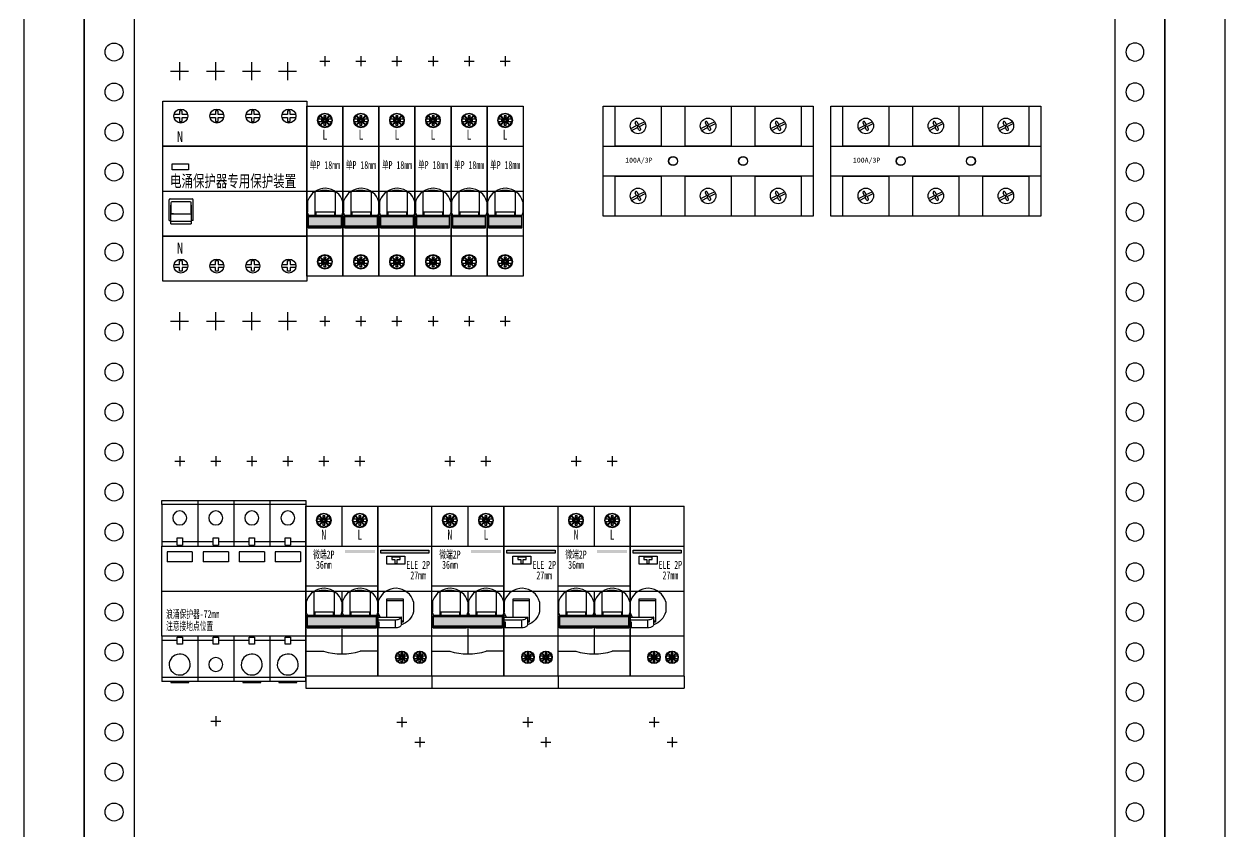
# Model space of a CAD drawing. Extents: x 1429669 to 1430269, y 398165 to 399765.
# Drawn here: x 1429669 to 1430269, y 398570 to 398974 of the extents above; entities that cross this region are included whole.
import ezdxf
from ezdxf.enums import TextEntityAlignment as Align

# ---------------------------------------------------------------- set-up
doc = ezdxf.new("R2010")
doc.units = 0
doc.header["$MEASUREMENT"] = 0
for name, color, linetype in [('dian', 7, 'Continuous'), ('LY-JS-BJ', 7, 'Continuous'), ('布置图', 20, 'Continuous'), ('照明平面设备层', 1, 'Continuous')]:
    doc.layers.add(name, color=color, linetype=linetype)
doc.styles.add('-宋体', font='', dxfattribs={"width": 0.65})
doc.styles.add('LY-SJ-元器件', font='', dxfattribs={"width": 0.6, "height": 4})
doc.styles.get('-宋体').set_extended_font_data('NSimSun')
doc.styles.get('LY-SJ-元器件').set_extended_font_data('SimSun')

# ---------------------------------------------------------------- blocks, each defined once
blk = doc.blocks.new('A$Ccfe704a4')
for p, q in [((-91.17, -11.31), (-88.21, -9.81)), ((-90.7, -12.2), (-87.76, -10.71)), ((-88.21, -9.81), (-88.87, -8.52)), ((-86.79, -10.22), (-88.21, -9.81)), ((-88.04, -6.11), (-88.04, -6.07)), ((-87.24, -9.32), (-87.9, -8.03)), ((-87.76, -10.71), (-87.24, -9.32)), ((-87.16, -11.89), (-87.76, -10.71)), ((-87.24, -9.32), (-84.33, -7.85)), ((-86.79, -10.22), (-83.88, -8.75)), ((-86.19, -11.4), (-86.79, -10.22)), ((-86.75, -6.15), (-86.75, -6.07)), ((-56.17, -11.31), (-53.21, -9.81)), ((-55.7, -12.2), (-52.76, -10.71)), ((-53.21, -9.81), (-53.87, -8.52)), ((-51.79, -10.22), (-53.21, -9.81)), ((-53.04, -6.11), (-53.04, -6.07)), ((-52.24, -9.32), (-52.9, -8.03)), ((-52.76, -10.71), (-52.24, -9.32)), ((-52.16, -11.89), (-52.76, -10.71)), ((-52.24, -9.32), (-49.33, -7.85)), ((-51.79, -10.22), (-48.88, -8.75)), ((-51.19, -11.4), (-51.79, -10.22)), ((-51.75, -6.15), (-51.75, -6.07)), ((-21.17, -11.31), (-18.21, -9.81)), ((-20.7, -12.2), (-17.76, -10.71)), ((-18.21, -9.81), (-18.87, -8.52)), ((-16.79, -10.22), (-18.21, -9.81)), ((-18.04, -6.11), (-18.04, -6.07)), ((-17.24, -9.32), (-17.9, -8.03)), ((-17.76, -10.71), (-17.24, -9.32)), ((-17.16, -11.89), (-17.76, -10.71)), ((-17.24, -9.32), (-14.33, -7.85)), ((-16.79, -10.22), (-13.88, -8.75)), ((-16.19, -11.4), (-16.79, -10.22)), ((-16.75, -6.15), (-16.75, -6.07)), ((-76, -20), (-64, -20)), ((-88.04, -41.11), (-88.04, -41.07)), ((-86.75, -41.15), (-86.75, -41.07)), ((-53.04, -41.11), (-53.04, -41.07)), ((-51.75, -41.15), (-51.75, -41.07)), ((-18.04, -41.11), (-18.04, -41.07)), ((-16.75, -41.15), (-16.75, -41.07)), ((-91.17, -46.31), (-88.21, -44.81)), ((-90.7, -47.2), (-87.76, -45.71)), ((-88.21, -44.81), (-88.87, -43.52)), ((-86.79, -45.22), (-88.21, -44.81)), ((-87.24, -44.32), (-87.9, -43.03)), ((-87.76, -45.71), (-87.24, -44.32)), ((-87.16, -46.89), (-87.76, -45.71)), ((-87.24, -44.32), (-84.33, -42.85)), ((-86.79, -45.22), (-83.88, -43.75)), ((-86.19, -46.4), (-86.79, -45.22)), ((-56.17, -46.31), (-53.21, -44.81)), ((-55.7, -47.2), (-52.76, -45.71)), ((-53.21, -44.81), (-53.87, -43.52)), ((-51.79, -45.22), (-53.21, -44.81)), ((-52.24, -44.32), (-52.9, -43.03)), ((-52.76, -45.71), (-52.24, -44.32)), ((-52.16, -46.89), (-52.76, -45.71)), ((-52.24, -44.32), (-49.33, -42.85)), ((-51.79, -45.22), (-48.88, -43.75)), ((-51.19, -46.4), (-51.79, -45.22)), ((-21.17, -46.31), (-18.21, -44.81)), ((-20.7, -47.2), (-17.76, -45.71)), ((-18.21, -44.81), (-18.87, -43.52)), ((-16.79, -45.22), (-18.21, -44.81)), ((-17.24, -44.32), (-17.9, -43.03)), ((-17.76, -45.71), (-17.24, -44.32)), ((-17.16, -46.89), (-17.76, -45.71)), ((-17.24, -44.32), (-14.33, -42.85)), ((-16.79, -45.22), (-13.88, -43.75)), ((-16.19, -46.4), (-16.79, -45.22))]:
    blk.add_line(p, q)
for points in [[(-105, 0), (0, 0), (0, -55), (-105, -55)], [(-99, 0), (-76, 0), (-76, -20), (-99, -20)], [(-64, 0), (-41, 0), (-41, -20), (-64, -20)], [(-29, 0), (-6, 0), (-6, -20), (-29, -20)], [(-105, -20), (0, -20), (0, -35), (-105, -35)], [(-99, -35), (-76, -35), (-76, -55), (-99, -55)], [(-64, -35), (-41, -35), (-41, -55), (-64, -55)], [(-29, -35), (-6, -35), (-6, -55), (-29, -55)]]:
    blk.add_lwpolyline(points, close=True)
for centre, radius in [((-87.5, -9.95), 3.88), ((-52.5, -9.95), 3.88), ((-17.5, -9.95), 3.88), ((-70, -27.5), 2.15), ((-35, -27.5), 2.15), ((-87.5, -44.95), 3.88), ((-52.5, -44.95), 3.88), ((-17.5, -44.95), 3.88)]:
    blk.add_circle(centre, radius)
for centre, start, end in [((-88.38, -8.27), 26.85649, 206.85649), ((-86.67, -11.65), 206.85649, 26.85649), ((-53.38, -8.27), 26.85649, 206.85649), ((-51.67, -11.65), 206.85649, 26.85649), ((-18.38, -8.27), 26.85649, 206.85649), ((-16.67, -11.65), 206.85649, 26.85649), ((-88.38, -43.27), 26.85649, 206.85649), ((-86.67, -46.65), 206.85649, 26.85649), ((-53.38, -43.27), 26.85649, 206.85649), ((-51.67, -46.65), 206.85649, 26.85649), ((-18.38, -43.27), 26.85649, 206.85649), ((-16.67, -46.65), 206.85649, 26.85649)]:
    blk.add_arc(centre, 0.545, start, end)
at = {"insert": (-93.93, -25.82), "char_height": 2.5, "width": 3.1179, "attachment_point": 1}
blk.add_mtext('100A/3P', dxfattribs=at)
blk = doc.blocks.new('TC100A 3P')
at = {"color": 6}
for centre in [(35.36, 27.17), (70.36, 27.17)]:
    blk.add_circle(centre, 2.25, dxfattribs=at)
at = {"color": 0}
blk.add_blockref('A$Ccfe704a4', (105.36, 54.67), dxfattribs=at)
blk = doc.blocks.new('浪涌保护器 72mm-2022.1')
at = {"color": 1, "linetype": 'ByBlock'}
for p, q in [((9, 67.5), (9, 62.5)), ((27, 67.5), (27, 62.5)), ((45, 67.5), (45, 62.5)), ((63, 67.5), (63, 62.5)), ((6.5, 65), (11.5, 65)), ((24.5, 65), (29.5, 65)), ((42.5, 65), (47.5, 65)), ((60.5, 65), (65.5, 65)), ((0, 0), (72, 0)), ((24.5, -65), (29.5, -65)), ((27, -62.5), (27, -67.5))]:
    blk.add_line(p, q, dxfattribs=at)
at = {"color": 0, "linetype": 'Continuous', "lineweight": 25}
for p, q in [((0, 43.3), (0, 45.3)), ((0, 45.3), (18, 45.3)), ((0, 43.3), (0, 22.5)), ((18, 43.3), (0, 43.3)), ((18, 45.3), (18, 22.5)), ((18, 45.3), (36, 45.3)), ((36, 43.3), (18, 43.3)), ((36, 45.3), (54, 45.3)), ((36, 45.3), (36, 22.5)), ((54, 43.3), (36, 43.3)), ((54, 45.3), (72, 45.3)), ((54, 45.3), (54, 22.5)), ((72, 43.3), (54, 43.3)), ((72, 45.3), (72, 43.3)), ((72, 43.3), (72, 22.5)), ((7.65, 24.65), (0, 24.65)), ((7.65, 23), (7.65, 26.65)), ((7.65, 26.65), (10.35, 26.65)), ((10.35, 26.65), (10.35, 23)), ((18, 24.65), (10.35, 24.65)), ((25.65, 24.65), (18, 24.65)), ((25.65, 26.65), (28.35, 26.65)), ((25.65, 23), (25.65, 26.65)), ((28.35, 26.65), (28.35, 23)), ((36, 24.65), (28.35, 24.65)), ((43.65, 24.65), (36, 24.65)), ((43.65, 23), (43.65, 26.65)), ((43.65, 26.65), (46.35, 26.65)), ((46.35, 26.65), (46.35, 23)), ((54, 24.65), (46.35, 24.65)), ((61.65, 24.65), (54, 24.65)), ((61.65, 23), (61.65, 26.65)), ((61.65, 26.65), (64.35, 26.65)), ((64.35, 26.65), (64.35, 23)), ((72, 24.65), (64.35, 24.65)), ((15.3, 19.65), (2.7, 19.65)), ((2.7, 19.65), (2.7, 14.65)), ((15.3, 19.65), (15.3, 14.65)), ((33.3, 19.65), (20.7, 19.65)), ((20.7, 19.65), (20.7, 14.65)), ((33.3, 19.65), (33.3, 14.65)), ((51.3, 19.65), (38.7, 19.65)), ((38.7, 19.65), (38.7, 14.65)), ((51.3, 19.65), (51.3, 14.65)), ((69.3, 19.65), (56.7, 19.65)), ((56.7, 19.65), (56.7, 14.65)), ((69.3, 19.65), (69.3, 14.65)), ((15.3, 14.65), (2.7, 14.65)), ((33.3, 14.65), (20.7, 14.65)), ((51.3, 14.65), (38.7, 14.65)), ((69.3, 14.65), (56.7, 14.65)), ((0, -22.5), (0, -43.3)), ((7.65, -26.65), (7.65, -23)), ((10.35, -23), (10.35, -26.65)), ((18, -22.5), (18, -45.3)), ((25.65, -26.65), (25.65, -23)), ((28.35, -23), (28.35, -26.65)), ((36, -22.5), (36, -45.3)), ((43.65, -26.65), (43.65, -23)), ((46.35, -23), (46.35, -26.65)), ((54, -22.5), (54, -45.3)), ((61.65, -26.65), (61.65, -23)), ((64.35, -23), (64.35, -26.65)), ((72, -22.5), (72, -43.3)), ((0, -24.65), (7.65, -24.65)), ((10.35, -26.65), (7.65, -26.65)), ((10.35, -24.65), (18, -24.65)), ((18, -24.65), (25.65, -24.65)), ((28.35, -26.65), (25.65, -26.65)), ((28.35, -24.65), (36, -24.65)), ((36, -24.65), (43.65, -24.65)), ((46.35, -26.65), (43.65, -26.65)), ((46.35, -24.65), (54, -24.65)), ((54, -24.65), (61.65, -24.65)), ((64.35, -26.65), (61.65, -26.65)), ((64.35, -24.65), (72, -24.65)), ((0, -43.3), (0, -45.3)), ((18, -43.3), (0, -43.3)), ((18, -45.3), (0, -45.3)), ((4.5, -45.3), (4.5, -45.8)), ((4.5, -45.8), (13.5, -45.8)), ((13.5, -45.8), (13.5, -45.3)), ((36, -43.3), (18, -43.3)), ((36, -45.3), (18, -45.3)), ((54, -43.3), (36, -43.3)), ((54, -45.3), (36, -45.3)), ((40.5, -45.3), (40.5, -45.8)), ((40.5, -45.8), (49.5, -45.8)), ((49.5, -45.8), (49.5, -45.3)), ((72, -43.3), (54, -43.3)), ((72, -45.3), (54, -45.3)), ((58.5, -45.3), (58.5, -45.8)), ((58.5, -45.8), (67.5, -45.8)), ((67.5, -45.8), (67.5, -45.3)), ((72, -45.3), (72, -43.3))]:
    blk.add_line(p, q, dxfattribs=at)
at = {"color": 0}
for p, q in [((7.65, 23), (10.35, 23)), ((25.65, 23), (28.35, 23)), ((43.65, 23), (46.35, 23)), ((61.65, 23), (64.35, 23)), ((7.65, -23), (10.35, -23)), ((25.65, -23), (28.35, -23)), ((43.65, -23), (46.35, -23)), ((61.65, -23), (64.35, -23))]:
    blk.add_line(p, q, dxfattribs=at)
at = {"color": 0, "linetype": 'ByBlock'}
blk.add_lwpolyline([(0, 22.5), (72, 22.5), (72, -22.5), (0, -22.5)], close=True, dxfattribs=at)
at = {"color": 0, "linetype": 'Continuous', "lineweight": 25}
for centre, radius, start, end in [((9, 36.52), 3.5, 0, 180), ((9, 36.52), 3.5, 180, 0), ((27, 36.52), 3.5, 0, 180), ((27, 36.52), 3.5, 180, 0), ((45, 36.52), 3.5, 0, 180), ((45, 36.52), 3.5, 180, 0), ((63, 36.52), 3.5, 0, 180), ((63, 36.52), 3.5, 180, 0), ((9, -36.75), 5.25, 93.07126, 273.07126), ((9, -36.75), 5.25, 273.07126, 93.07126), ((27, -36.75), 3.5, 0, 180), ((45, -36.75), 5.25, 93.07126, 273.07126), ((45, -36.75), 5.25, 273.07126, 93.07126), ((63, -36.75), 5.25, 93.07126, 273.07126), ((63, -36.75), 5.25, 273.07126, 93.07126), ((27, -36.75), 3.5, 180, 0)]:
    blk.add_arc(centre, radius, start, end, dxfattribs=at)
at = {"color": 4, "linetype": 'ByBlock', "style": 'LY-SJ-元器件', "width": 0.6}
for s, p in [('浪涌保护器-72mm', (2.21, -13.55)), ('注意接地点位置', (2.21, -19.51))]:
    blk.add_text(s, height=4, dxfattribs=at).set_placement(p)
blk = doc.blocks.new('微端2P+ELE-63mm-2022.1')
h = blk.add_hatch(color=3)
h.dxf.hatch_style = 1
h.paths.add_polyline_path([(34.5, 19), (34.5, 20.5), (19.5, 20.5), (19.5, 19)])
h = blk.add_hatch(color=3)
h.dxf.hatch_style = 1
h.paths.add_polyline_path([(61.5, 19), (61.5, 20.5), (37.5, 20.5), (37.5, 19)])
h = blk.add_hatch(color=0)
h.dxf.hatch_style = 1
h.paths.add_polyline_path([(0.7, -12.97), (0.7, -17.47), (35.3, -17.47), (35.3, -12.97)])
at = {"color": 1}
for p, q in [((9, 67.5), (9, 62.5)), ((27, 67.5), (27, 62.5)), ((6.5, 65), (11.5, 65)), ((24.5, 65), (29.5, 65)), ((0, 0), (63, 0))]:
    blk.add_line(p, q, dxfattribs=at)
at = {"color": 0}
for p, q in [((0, 42.5), (36, 42.5)), ((0, -42.5), (0, 42.5)), ((18, 42.5), (18, 22.5)), ((36, 42.5), (36, -42.5)), ((63, -42.5), (63, 42.5)), ((0, 22.5), (36, 22.5)), ((36, 2.5), (0, 2.5)), ((18, 0), (18, -12.22)), ((18, -17.47), (18, -31.46)), ((48.65, -15.61), (47.85, -15.61)), ((36, -22.5), (0, -22.5)), ((0, -42.5), (0, -48.5)), ((36, -42.5), (0, -42.5)), ((63, -42.5), (63, -48.5)), ((0, -48.5), (63, -48.5))]:
    blk.add_line(p, q, dxfattribs=at)
at = {"color": 0, "linetype": 'Continuous', "lineweight": 25}
for p, q in [((6.7, 37.82), (6.49, 37.61)), ((6.49, 37.61), (6.6, 37.5)), ((6.6, 37.5), (8.15, 35.95)), ((6.81, 37.71), (6.7, 37.82)), ((8.39, 36.13), (6.81, 37.71)), ((9.5, 37.66), (8.5, 37.66)), ((8.5, 37.66), (8.5, 36.46)), ((8.5, 37.66), (8.85, 36.31)), ((8.5, 36.46), (8.85, 35.96)), ((9.15, 36.31), (8.85, 36.31)), ((8.85, 36.31), (8.85, 35.96)), ((9.5, 37.66), (9.15, 36.31)), ((9.5, 36.46), (9.15, 35.96)), ((9.15, 35.96), (9.15, 36.31)), ((9.5, 36.46), (9.5, 37.66)), ((11.19, 37.71), (9.61, 36.13)), ((9.85, 35.95), (11.4, 37.5)), ((11.3, 37.82), (11.19, 37.71)), ((11.51, 37.61), (11.3, 37.82)), ((11.4, 37.5), (11.51, 37.61)), ((24.7, 37.82), (24.49, 37.61)), ((24.49, 37.61), (24.6, 37.5)), ((24.6, 37.5), (26.15, 35.95)), ((24.81, 37.71), (24.7, 37.82)), ((26.39, 36.13), (24.81, 37.71)), ((26.5, 37.66), (26.5, 36.46)), ((26.5, 37.66), (26.85, 36.31)), ((27.5, 37.66), (26.5, 37.66)), ((26.5, 36.46), (26.85, 35.96)), ((26.85, 36.31), (26.85, 35.96)), ((27.15, 36.31), (26.85, 36.31)), ((27.5, 37.66), (27.15, 36.31)), ((27.5, 36.46), (27.15, 35.96)), ((27.15, 35.96), (27.15, 36.31)), ((27.5, 36.46), (27.5, 37.66)), ((29.19, 37.71), (27.61, 36.13)), ((27.85, 35.95), (29.4, 37.5)), ((29.3, 37.82), (29.19, 37.71)), ((29.51, 37.61), (29.3, 37.82)), ((29.4, 37.5), (29.51, 37.61)), ((5.58, 34.71), (7.95, 34.71)), ((7.95, 35.91), (5.59, 35.91)), ((6.6, 33.12), (6.49, 33.01)), ((6.49, 33.01), (6.7, 32.8)), ((8.15, 34.67), (6.6, 33.12)), ((6.7, 32.8), (6.81, 32.91)), ((6.81, 32.91), (8.39, 34.49)), ((7.25, 35.91), (8, 35.46)), ((7.25, 35.91), (7.25, 34.71)), ((7.25, 34.71), (8, 35.16)), ((8, 35.46), (8, 35.16)), ((8.25, 35.46), (8, 35.46)), ((8, 35.16), (8.25, 35.16)), ((8.5, 34.16), (8.85, 34.65)), ((8.5, 32.96), (8.85, 34.31)), ((8.5, 34.16), (8.5, 32.96)), ((8.5, 32.96), (9.5, 32.96)), ((8.85, 34.65), (8.85, 34.31)), ((8.85, 34.31), (9.15, 34.31)), ((9, 31.81), (9, 32.06)), ((9.15, 34.31), (9.15, 34.66)), ((9.5, 34.16), (9.15, 34.66)), ((9.15, 34.31), (9.5, 32.96)), ((9.5, 32.96), (9.5, 34.16)), ((9.61, 34.49), (11.19, 32.91)), ((10, 35.46), (9.75, 35.46)), ((9.75, 35.16), (10, 35.16)), ((11.4, 33.12), (9.85, 34.67)), ((10.75, 35.91), (10, 35.46)), ((10, 35.16), (10, 35.46)), ((10.75, 34.71), (10, 35.16)), ((12.42, 35.91), (10.05, 35.91)), ((10.05, 34.71), (12.41, 34.71)), ((10.75, 34.71), (10.75, 35.91)), ((11.19, 32.91), (11.3, 32.8)), ((11.3, 32.8), (11.51, 33.01)), ((11.51, 33.01), (11.4, 33.12)), ((23.58, 34.71), (25.95, 34.71)), ((25.95, 35.91), (23.59, 35.91)), ((24.6, 33.12), (24.49, 33.01)), ((24.49, 33.01), (24.7, 32.8)), ((26.15, 34.67), (24.6, 33.12)), ((24.7, 32.8), (24.81, 32.91)), ((24.81, 32.91), (26.39, 34.49)), ((25.25, 35.91), (25.25, 34.71)), ((25.25, 35.91), (26, 35.46)), ((25.25, 34.71), (26, 35.16)), ((26.25, 35.46), (26, 35.46)), ((26, 35.46), (26, 35.16)), ((26, 35.16), (26.25, 35.16)), ((26.5, 34.16), (26.85, 34.65)), ((26.5, 32.96), (26.85, 34.31)), ((26.5, 34.16), (26.5, 32.96)), ((26.5, 32.96), (27.5, 32.96)), ((26.85, 34.65), (26.85, 34.31)), ((26.85, 34.31), (27.15, 34.31)), ((27, 31.81), (27, 32.06)), ((27.5, 34.16), (27.15, 34.66)), ((27.15, 34.31), (27.15, 34.66)), ((27.15, 34.31), (27.5, 32.96)), ((27.5, 32.96), (27.5, 34.16)), ((27.61, 34.49), (29.19, 32.91)), ((28, 35.46), (27.75, 35.46)), ((27.75, 35.16), (28, 35.16)), ((29.4, 33.12), (27.85, 34.67)), ((28.75, 35.91), (28, 35.46)), ((28, 35.16), (28, 35.46)), ((28.75, 34.71), (28, 35.16)), ((30.42, 35.91), (28.05, 35.91)), ((28.05, 34.71), (30.41, 34.71)), ((28.75, 34.71), (28.75, 35.91)), ((29.19, 32.91), (29.3, 32.8)), ((29.3, 32.8), (29.51, 33.01)), ((29.51, 33.01), (29.4, 33.12)), ((0.25, -5.47), (0.25, -10.49)), ((4.1, -12.22), (4.1, -0.35)), ((14.1, -0.35), (14.1, -12.22)), ((17.95, -5.47), (17.95, -10.49)), ((18.25, -5.47), (18.25, -10.49)), ((22.1, -12.22), (22.1, -0.35)), ((32.1, -0.35), (32.1, -12.22)), ((35.95, -5.47), (35.95, -10.49)), ((36.11, -5.47), (36.11, -10.49)), ((40.55, -13.08), (40.55, -3.94)), ((40.55, -3.94), (48.65, -3.94)), ((40.55, -4.67), (48.65, -4.67)), ((48.65, -3.94), (48.65, -15.61)), ((53.81, -5.47), (53.81, -10.49)), ((4.45, -10.38), (13.75, -10.38)), ((4.45, -10.38), (4.45, -12.22)), ((13.75, -10.38), (13.75, -12.22)), ((22.45, -10.38), (31.75, -10.38)), ((22.45, -10.38), (22.45, -12.22)), ((31.75, -10.38), (31.75, -12.22)), ((0.7, -12.22), (0.7, -12.44)), ((35.3, -12.22), (0.7, -12.22)), ((35.3, -12.44), (0.7, -12.44)), ((0.7, -18.44), (0.7, -12.44)), ((35.3, -12.97), (0.7, -12.97)), ((0.7, -12.97), (0.7, -17.47)), ((0.7, -17.47), (35.3, -17.47)), ((35.3, -12.44), (35.3, -12.22)), ((35.3, -18.44), (35.3, -12.44)), ((35.3, -17.47), (35.3, -12.97)), ((36, -13.09), (47.68, -13.09)), ((36, -14.38), (44.85, -14.38)), ((36, -15.45), (36.55, -15.45)), ((36.55, -15.61), (36, -15.61)), ((36.55, -15.45), (36.55, -18.44)), ((40.55, -13.08), (47.85, -13.08)), ((44.85, -18.44), (44.85, -14.38)), ((47.85, -16.51), (47.85, -13.08)), ((47.85, -14.99), (48.65, -14.99)), ((0.7, -18.13), (35.3, -18.13)), ((0.7, -18.44), (17.3, -18.44)), ((18.7, -18.44), (35.3, -18.44)), ((44.85, -18.44), (36.55, -18.44)), ((47.07, -32.65), (45.04, -32.65)), ((45.04, -33.68), (47.07, -33.68)), ((46, -31.01), (45.82, -31.19)), ((45.82, -31.19), (45.91, -31.29)), ((45.91, -35.04), (45.82, -35.14)), ((45.82, -35.14), (46, -35.32)), ((45.91, -31.29), (47.24, -32.62)), ((47.24, -33.71), (45.91, -35.04)), ((46.09, -31.1), (46, -31.01)), ((46, -35.32), (46.09, -35.23)), ((47.45, -32.46), (46.09, -31.1)), ((46.09, -35.23), (47.45, -33.87)), ((46.47, -32.65), (46.47, -33.68)), ((46.47, -32.65), (47.11, -33.04)), ((46.47, -33.68), (47.11, -33.29)), ((47.11, -33.04), (47.11, -33.29)), ((47.33, -33.04), (47.11, -33.04)), ((47.11, -33.29), (47.33, -33.29)), ((47.54, -31.15), (47.84, -32.31)), ((47.54, -31.15), (47.54, -32.18)), ((48.4, -31.15), (47.54, -31.15)), ((47.54, -32.18), (47.84, -32.61)), ((47.54, -34.15), (47.84, -33.73)), ((47.54, -35.18), (47.84, -34.02)), ((47.54, -34.15), (47.54, -35.18)), ((47.54, -35.18), (48.4, -35.18)), ((48.1, -32.31), (47.84, -32.31)), ((47.84, -32.31), (47.84, -32.61)), ((47.84, -33.73), (47.84, -34.02)), ((47.84, -34.02), (48.1, -34.02)), ((47.97, -36.17), (47.97, -35.95)), ((48.4, -31.15), (48.1, -32.31)), ((48.4, -32.18), (48.1, -32.61)), ((48.1, -32.61), (48.1, -32.31)), ((48.1, -34.02), (48.1, -33.72)), ((48.4, -34.15), (48.1, -33.72)), ((48.1, -34.02), (48.4, -35.18)), ((48.4, -32.18), (48.4, -31.15)), ((48.4, -35.18), (48.4, -34.15)), ((49.85, -31.1), (48.49, -32.46)), ((48.49, -33.87), (49.85, -35.23)), ((48.83, -33.04), (48.61, -33.04)), ((48.61, -33.29), (48.83, -33.29)), ((48.7, -32.62), (50.03, -31.29)), ((50.03, -35.04), (48.7, -33.71)), ((49.47, -32.65), (48.83, -33.04)), ((48.83, -33.29), (48.83, -33.04)), ((49.47, -33.68), (48.83, -33.29)), ((50.9, -32.65), (48.87, -32.65)), ((48.87, -33.68), (50.89, -33.68)), ((49.47, -33.68), (49.47, -32.65)), ((49.94, -31.01), (49.85, -31.1)), ((49.85, -35.23), (49.94, -35.32)), ((50.12, -31.19), (49.94, -31.01)), ((49.94, -35.32), (50.12, -35.14)), ((50.03, -31.29), (50.12, -31.19)), ((50.12, -35.14), (50.03, -35.04)), ((56.07, -32.65), (54.04, -32.65)), ((54.04, -33.68), (56.07, -33.68)), ((55, -31.01), (54.82, -31.19)), ((54.82, -31.19), (54.91, -31.29)), ((54.91, -35.04), (54.82, -35.14)), ((54.82, -35.14), (55, -35.32)), ((54.91, -31.29), (56.24, -32.62)), ((56.24, -33.71), (54.91, -35.04)), ((55.09, -31.1), (55, -31.01)), ((55, -35.32), (55.09, -35.23)), ((56.45, -32.46), (55.09, -31.1)), ((55.09, -35.23), (56.45, -33.87)), ((55.47, -32.65), (55.47, -33.68)), ((55.47, -32.65), (56.11, -33.04)), ((55.47, -33.68), (56.11, -33.29)), ((56.11, -33.04), (56.11, -33.29)), ((56.33, -33.04), (56.11, -33.04)), ((56.11, -33.29), (56.33, -33.29)), ((56.54, -31.15), (56.84, -32.31)), ((56.54, -31.15), (56.54, -32.18)), ((57.4, -31.15), (56.54, -31.15)), ((56.54, -32.18), (56.84, -32.61)), ((56.54, -34.15), (56.84, -33.73)), ((56.54, -35.18), (56.84, -34.02)), ((56.54, -34.15), (56.54, -35.18)), ((56.54, -35.18), (57.4, -35.18)), ((57.1, -32.31), (56.84, -32.31)), ((56.84, -32.31), (56.84, -32.61)), ((56.84, -33.73), (56.84, -34.02)), ((56.84, -34.02), (57.1, -34.02)), ((56.97, -36.17), (56.97, -35.95)), ((57.4, -31.15), (57.1, -32.31)), ((57.4, -32.18), (57.1, -32.61)), ((57.1, -32.61), (57.1, -32.31)), ((57.1, -34.02), (57.1, -33.72)), ((57.4, -34.15), (57.1, -33.72)), ((57.1, -34.02), (57.4, -35.18)), ((57.4, -32.18), (57.4, -31.15)), ((57.4, -35.18), (57.4, -34.15)), ((58.85, -31.1), (57.49, -32.46)), ((57.49, -33.87), (58.85, -35.23)), ((57.83, -33.04), (57.61, -33.04)), ((57.61, -33.29), (57.83, -33.29)), ((57.7, -32.62), (59.03, -31.29)), ((59.03, -35.04), (57.7, -33.71)), ((58.47, -32.65), (57.83, -33.04)), ((57.83, -33.29), (57.83, -33.04)), ((58.47, -33.68), (57.83, -33.29)), ((59.9, -32.65), (57.87, -32.65)), ((57.87, -33.68), (59.89, -33.68)), ((58.47, -33.68), (58.47, -32.65)), ((58.94, -31.01), (58.85, -31.1)), ((58.85, -35.23), (58.94, -35.32)), ((59.12, -31.19), (58.94, -31.01)), ((58.94, -35.32), (59.12, -35.14)), ((59.03, -31.29), (59.12, -31.19)), ((59.12, -35.14), (59.03, -35.04))]:
    blk.add_line(p, q, dxfattribs=at)
at = {"color": 1, "linetype": 'ByBlock'}
for p, q in [((45.47, -65.6), (50.47, -65.6)), ((47.97, -63.1), (47.97, -68.1)), ((54.47, -75.6), (59.47, -75.6)), ((56.97, -73.1), (56.97, -78.1))]:
    blk.add_line(p, q, dxfattribs=at)
at = {"color": 0}
for points in [[(63, -42.5), (36, -42.5), (36, 42.5), (63, 42.5)], [(36, 22.5), (63, 22.5)], [(42.9, 17), (42.9, 15.8), (44.4, 15.8), (44.4, 13.8), (45.6, 13.8), (45.6, 15.8), (47.1, 15.8), (47.1, 17), (42.9, 17)], [(63, -22.5), (36, -22.5)], [(0, -30.05), (8.89, -30.05)], [(36, -30.05), (27.11, -30.05)]]:
    blk.add_lwpolyline(points, dxfattribs=at)
at = {"color": 0, "linetype": 'Continuous', "lineweight": 25}
for points in [[(8.85, 35.96, -0.008657), (8.83, 35.88, -0.023793), (8.8, 35.81, -0.091571), (8.7, 35.65, -0.078411), (8.54, 35.53, -0.073505), (8.41, 35.48, -0.017685), (8.36, 35.47, -0.010456), (8.3, 35.46, -0.005778), (8.25, 35.46)], [(8.25, 35.16, -0.00869), (8.33, 35.15, -0.023887), (8.41, 35.14, -0.086312), (8.57, 35.07, -0.089889), (8.74, 34.92, -0.067544), (8.8, 34.81, -0.017754), (8.82, 34.76, -0.010496), (8.84, 34.71, -0.005799), (8.85, 34.65)], [(9.75, 35.46, -0.008656), (9.67, 35.47, -0.023792), (9.59, 35.48, -0.085963), (9.43, 35.54, -0.089526), (9.26, 35.69, -0.067272), (9.2, 35.81, -0.017683), (9.18, 35.86, -0.010455), (9.16, 35.91, -0.005777), (9.15, 35.96)], [(9.15, 34.66, -0.008657), (9.17, 34.74, -0.023793), (9.2, 34.81, -0.091571), (9.3, 34.96, -0.078412), (9.46, 35.09, -0.073501), (9.59, 35.14, -0.017684), (9.64, 35.15, -0.010456), (9.7, 35.15, -0.005777), (9.75, 35.16)], [(26.85, 35.96, -0.008657), (26.83, 35.88, -0.023793), (26.8, 35.81, -0.091571), (26.7, 35.65, -0.078411), (26.54, 35.53, -0.073505), (26.41, 35.48, -0.017685), (26.36, 35.47, -0.010456), (26.3, 35.46, -0.005778), (26.25, 35.46)], [(26.25, 35.16, -0.00869), (26.33, 35.15, -0.023887), (26.41, 35.14, -0.086312), (26.57, 35.07, -0.089889), (26.74, 34.92, -0.067544), (26.8, 34.81, -0.017754), (26.82, 34.76, -0.010496), (26.84, 34.71, -0.005799), (26.85, 34.65)], [(27.75, 35.46, -0.008656), (27.67, 35.47, -0.023792), (27.59, 35.48, -0.085963), (27.43, 35.54, -0.089526), (27.26, 35.69, -0.067272), (27.2, 35.81, -0.017683), (27.18, 35.86, -0.010455), (27.16, 35.91, -0.005777), (27.15, 35.96)], [(27.15, 34.66, -0.008657), (27.17, 34.74, -0.023793), (27.2, 34.81, -0.091571), (27.3, 34.96, -0.078412), (27.46, 35.09, -0.073501), (27.59, 35.14, -0.017684), (27.64, 35.15, -0.010456), (27.7, 35.15, -0.005777), (27.75, 35.16)], [(17.95, -5.47, 0.325898), (9.48, 1.36, 0.327549), (0.48, -4.75, 0.019903), (0.25, -5.47)], [(4.1, -0.35, -0.057791), (7.63, 0.35, -0.021426), (9.1, 0.42)], [(9.1, 0.42, -0.062866), (13.22, -0.09, -0.011925), (13.81, -0.26, -0.00278), (14.1, -0.35)], [(35.95, -5.47, 0.325898), (27.48, 1.36, 0.327549), (18.48, -4.75, 0.019903), (18.25, -5.47)], [(22.1, -0.35, -0.057791), (25.63, 0.35, -0.021426), (27.1, 0.42)], [(27.1, 0.42, -0.062866), (31.22, -0.09, -0.011925), (31.81, -0.26, -0.00278), (32.1, -0.35)], [(53.81, -5.47, 0.325898), (45.34, 1.36, 0.327549), (36.34, -4.75, 0.019903), (36.11, -5.47)], [(0.95, -12.22, -0.004985), (0.8, -11.97, -0.030991), (0.56, -11.44, -0.01067), (0.46, -11.16, -0.005787), (0.39, -10.94, -0.003458), (0.32, -10.72, -0.001919), (0.25, -10.49)], [(17.95, -10.49, -0.002854), (17.85, -10.83, -0.004585), (17.78, -11.05, -0.019111), (17.6, -11.55, -0.037551), (17.32, -12.12, -0.002555), (17.26, -12.22)], [(18.95, -12.22, -0.004985), (18.8, -11.97, -0.030991), (18.56, -11.44, -0.01067), (18.46, -11.16, -0.005787), (18.39, -10.94, -0.003458), (18.32, -10.72, -0.001919), (18.25, -10.49)], [(35.95, -10.49, -0.002854), (35.85, -10.83, -0.004585), (35.78, -11.05, -0.019111), (35.6, -11.55, -0.037551), (35.32, -12.12, -0.002555), (35.26, -12.22)], [(37.19, -13.09, -0.001795), (36.72, -12.11, -0.00414), (36.48, -11.57, -0.009598), (36.28, -11.1, -0.013431), (36.18, -10.85, -0.015877), (36.14, -10.72, -0.023788), (36.12, -10.63, -0.050604), (36.11, -10.53, -0.012356), (36.11, -10.49)], [(53.81, -10.49, -0.25096), (47.8, -16.87)], [(44.85, -14.38, 0.009763), (45.08, -14.37, 0.05752), (46.08, -14.21, 0.073734), (46.98, -13.81, 0.073656), (47.49, -13.36, 0.028209), (47.59, -13.23, 0.012152), (47.68, -13.09)], [(47.85, -16.51, -0.010744), (47.85, -16.6, -0.101991), (47.7, -17.11, -0.08255), (47.35, -17.58, -0.05423), (46.92, -17.91, -0.059873), (46.2, -18.23, -0.070818), (45, -18.44, -0.004299), (44.85, -18.44)], [(47.85, -13.22, 0.010405), (47.85, -13.21, 0.052357), (47.85, -13.2, 0.052352), (47.84, -13.19, 0.046202), (47.83, -13.17, 0.029578), (47.82, -13.16, 0.02368), (47.8, -13.15, 0.017967), (47.78, -13.14, 0.014665), (47.76, -13.13, 0.011695), (47.74, -13.12, 0.016038), (47.7, -13.1, 0.002868), (47.68, -13.09)], [(47.84, -32.61, -0.008657), (47.82, -32.67, -0.023793), (47.8, -32.74, -0.091571), (47.71, -32.87, -0.078411), (47.58, -32.98, -0.073505), (47.46, -33.02, -0.017685), (47.42, -33.03, -0.010456), (47.37, -33.03, -0.005778), (47.33, -33.04)], [(47.33, -33.29, -0.00869), (47.39, -33.3, -0.023887), (47.46, -33.31, -0.086312), (47.6, -33.37, -0.089889), (47.74, -33.5, -0.067544), (47.8, -33.6, -0.017754), (47.81, -33.64, -0.010496), (47.83, -33.68, -0.005799), (47.84, -33.73)], [(48.61, -33.04, -0.008656), (48.54, -33.03, -0.023792), (48.48, -33.02, -0.085963), (48.34, -32.96, -0.089526), (48.2, -32.83, -0.067272), (48.14, -32.74, -0.017683), (48.12, -32.69, -0.010455), (48.11, -32.65, -0.005777), (48.1, -32.61)], [(48.1, -33.72, -0.008657), (48.12, -33.66, -0.023793), (48.14, -33.59, -0.091571), (48.23, -33.46, -0.078412), (48.36, -33.35, -0.073501), (48.48, -33.31, -0.017684), (48.52, -33.3, -0.010456), (48.57, -33.3, -0.005777), (48.61, -33.29)], [(56.84, -32.61, -0.008657), (56.82, -32.67, -0.023793), (56.8, -32.74, -0.091571), (56.71, -32.87, -0.078411), (56.58, -32.98, -0.073505), (56.46, -33.02, -0.017685), (56.42, -33.03, -0.010456), (56.37, -33.03, -0.005778), (56.33, -33.04)], [(56.33, -33.29, -0.00869), (56.39, -33.3, -0.023887), (56.46, -33.31, -0.086312), (56.6, -33.37, -0.089889), (56.74, -33.5, -0.067544), (56.8, -33.6, -0.017754), (56.81, -33.64, -0.010496), (56.83, -33.68, -0.005799), (56.84, -33.73)], [(57.61, -33.04, -0.008656), (57.54, -33.03, -0.023792), (57.48, -33.02, -0.085963), (57.34, -32.96, -0.089526), (57.2, -32.83, -0.067272), (57.14, -32.74, -0.017683), (57.12, -32.69, -0.010455), (57.11, -32.65, -0.005777), (57.1, -32.61)], [(57.1, -33.72, -0.008657), (57.12, -33.66, -0.023793), (57.14, -33.59, -0.091571), (57.23, -33.46, -0.078412), (57.36, -33.35, -0.073501), (57.48, -33.31, -0.017684), (57.52, -33.3, -0.010456), (57.57, -33.3, -0.005777), (57.61, -33.29)]]:
    blk.add_lwpolyline(points, format="xyb", dxfattribs=at)
at = {"color": 3}
blk.add_lwpolyline([(37.5, 20.5), (61.5, 20.5), (61.5, 19), (37.5, 19)], close=True, dxfattribs=at)
at = {"color": 0}
blk.add_lwpolyline([(40.5, 17.5), (49.5, 17.5), (49.5, 13.5), (40.5, 13.5)], close=True, dxfattribs=at)
for centre, radius in [((9, 35.31), 3.64), ((9, 35.31), 3.39), ((27, 35.31), 3.64), ((27, 35.31), 3.39), ((47.97, -33.16), 3.12), ((47.97, -33.16), 2.91), ((56.97, -33.16), 3.12), ((56.97, -33.16), 2.91)]:
    blk.add_circle(centre, radius, dxfattribs=at)
at = {"color": 0, "linetype": 'Continuous', "lineweight": 25}
for centre, radius in [((9, 35.31), 3.5), ((27, 35.31), 3.5), ((47.97, -33.16), 3), ((56.97, -33.16), 3)]:
    blk.add_circle(centre, radius, dxfattribs=at)
for centre, radius, start, end in [((9, 35.31), 3.25, 137.64536, 169.36129), ((9, 35.31), 3.25, 47.64536, 132.35464), ((7.95, 36.46), 0.552, 270, 359.99998), ((10.05, 36.46), 0.552, 180, 270), ((9, 35.31), 3.25, 10.63871, 42.35464), ((27, 35.31), 3.25, 137.64536, 169.36129), ((27, 35.31), 3.25, 47.64536, 132.35464), ((25.95, 36.46), 0.552, 270, 359.99998), ((28.05, 36.46), 0.552, 180, 270), ((27, 35.31), 3.25, 10.63871, 42.35464), ((9, 35.31), 3.25, 190.63871, 222.35464), ((9, 35.31), 3.25, 227.64536, 312.35465), ((7.95, 34.16), 0.552, 0, 89.99998), ((10.05, 34.16), 0.552, 90, 180.00002), ((9, 35.31), 3.25, 317.64536, 349.36129), ((27, 35.31), 3.25, 190.63871, 222.35464), ((27, 35.31), 3.25, 227.64536, 312.35465), ((25.95, 34.16), 0.552, 0, 89.99998), ((28.05, 34.16), 0.552, 90, 180.00002), ((27, 35.31), 3.25, 317.64536, 349.36129), ((47.97, -33.16), 2.79, 137.64536, 169.36129), ((47.97, -33.16), 2.79, 190.63871, 222.35464), ((47.97, -33.16), 2.79, 47.64536, 132.35464), ((47.97, -33.16), 2.79, 227.64536, 312.35465), ((47.07, -32.18), 0.474, 270, 359.99998), ((47.07, -34.15), 0.474, 0, 89.99998), ((48.87, -32.18), 0.474, 180, 270), ((48.87, -34.15), 0.474, 90, 180.00002), ((47.97, -33.16), 2.79, 10.63871, 42.35464), ((47.97, -33.16), 2.79, 317.64536, 349.36129), ((56.97, -33.16), 2.79, 137.64536, 169.36129), ((56.97, -33.16), 2.79, 190.63871, 222.35464), ((56.97, -33.16), 2.79, 47.64536, 132.35464), ((56.97, -33.16), 2.79, 227.64536, 312.35465), ((56.07, -32.18), 0.474, 270, 359.99998), ((56.07, -34.15), 0.474, 0, 89.99998), ((57.87, -32.18), 0.474, 180, 270), ((57.87, -34.15), 0.474, 90, 180.00002), ((56.97, -33.16), 2.79, 10.63871, 42.35464), ((56.97, -33.16), 2.79, 317.64536, 349.36129)]:
    blk.add_arc(centre, radius, start, end, dxfattribs=at)
at = {"color": 0}
blk.add_arc((18, -1.43), 30.03, 252.33631, 287.66369, dxfattribs=at)
at = {"color": 0, "style": 'LY-SJ-元器件', "width": 0.7}
for s, p in [('N', (9, 28.16)), ('L', (27, 28.16))]:
    blk.add_text(s, height=5, dxfattribs=at).set_placement(p, align=Align.MIDDLE)
at = {"color": 1, "style": 'LY-SJ-元器件', "width": 0.6}
for s, p in [('微端2P', (9, 18.37)), ('36mm', (9, 13.08))]:
    blk.add_text(s, height=4, dxfattribs=at).set_placement(p, align=Align.MIDDLE)
at = {"color": 4, "style": 'LY-SJ-元器件', "width": 0.6}
for s, p in [('ELE 2P', (56.13, 13.08)), ('27mm', (56.13, 7.82))]:
    blk.add_text(s, height=4, dxfattribs=at).set_placement(p, align=Align.MIDDLE)
blk = doc.blocks.new('微端1P-18mm-2022.1')
h = blk.add_hatch(color=0)
h.dxf.hatch_style = 1
h.paths.add_polyline_path([(17.3, -17.47), (17.3, -12.97), (0.7, -12.97), (0.7, -17.47)])
at = {"color": 1}
for p, q in [((9, 67.5), (9, 62.5)), ((6.5, 65), (11.5, 65)), ((0, 0), (18, 0)), ((6.5, -65), (11.5, -65)), ((9, -62.5), (9, -67.5))]:
    blk.add_line(p, q, dxfattribs=at)
at = {"color": 0}
for p, q in [((0, -42.5), (0, 42.5)), ((0, 42.5), (18, 42.5)), ((18, 42.5), (18, -42.5)), ((0, 22.5), (18, 22.5)), ((18, -22.5), (0, -22.5)), ((18, -42.5), (0, -42.5))]:
    blk.add_line(p, q, dxfattribs=at)
at = {"color": 0, "linetype": 'Continuous', "lineweight": 25}
for p, q in [((6.7, 37.82), (6.49, 37.61)), ((6.49, 37.61), (6.6, 37.5)), ((6.6, 37.5), (8.15, 35.95)), ((6.81, 37.71), (6.7, 37.82)), ((8.39, 36.13), (6.81, 37.71)), ((8.5, 37.66), (8.85, 36.31)), ((8.5, 37.66), (8.5, 36.46)), ((9.5, 37.66), (8.5, 37.66)), ((8.5, 36.46), (8.85, 35.96)), ((9.15, 36.31), (8.85, 36.31)), ((8.85, 36.31), (8.85, 35.96)), ((9.5, 37.66), (9.15, 36.31)), ((9.5, 36.46), (9.15, 35.96)), ((9.15, 35.96), (9.15, 36.31)), ((9.5, 36.46), (9.5, 37.66)), ((11.19, 37.71), (9.61, 36.13)), ((9.85, 35.95), (11.4, 37.5)), ((11.3, 37.82), (11.19, 37.71)), ((11.51, 37.61), (11.3, 37.82)), ((11.4, 37.5), (11.51, 37.61)), ((5.58, 34.71), (7.95, 34.71)), ((7.95, 35.91), (5.59, 35.91)), ((6.6, 33.12), (6.49, 33.01)), ((6.49, 33.01), (6.7, 32.8)), ((8.15, 34.67), (6.6, 33.12)), ((6.7, 32.8), (6.81, 32.91)), ((6.81, 32.91), (8.39, 34.49)), ((7.25, 35.91), (7.25, 34.71)), ((7.25, 35.91), (8, 35.46)), ((7.25, 34.71), (8, 35.16)), ((8, 35.46), (8, 35.16)), ((8.25, 35.46), (8, 35.46)), ((8, 35.16), (8.25, 35.16)), ((8.5, 34.16), (8.85, 34.65)), ((8.5, 32.96), (8.85, 34.31)), ((8.5, 34.16), (8.5, 32.96)), ((8.5, 32.96), (9.5, 32.96)), ((8.85, 34.65), (8.85, 34.31)), ((8.85, 34.31), (9.15, 34.31)), ((9, 31.81), (9, 32.06)), ((9.15, 34.31), (9.15, 34.66)), ((9.5, 34.16), (9.15, 34.66)), ((9.15, 34.31), (9.5, 32.96)), ((9.5, 32.96), (9.5, 34.16)), ((9.61, 34.49), (11.19, 32.91)), ((10, 35.46), (9.75, 35.46)), ((9.75, 35.16), (10, 35.16)), ((11.4, 33.12), (9.85, 34.67)), ((10.75, 35.91), (10, 35.46)), ((10, 35.16), (10, 35.46)), ((10.75, 34.71), (10, 35.16)), ((12.42, 35.91), (10.05, 35.91)), ((10.05, 34.71), (12.41, 34.71)), ((10.75, 34.71), (10.75, 35.91)), ((11.19, 32.91), (11.3, 32.8)), ((11.3, 32.8), (11.51, 33.01)), ((11.51, 33.01), (11.4, 33.12)), ((0.25, -5.47), (0.25, -10.49)), ((4.1, -12.22), (4.1, -0.35)), ((14.1, -0.35), (14.1, -12.22)), ((17.95, -5.47), (17.95, -10.49)), ((4.45, -10.38), (13.75, -10.38)), ((4.45, -10.38), (4.45, -12.22)), ((13.75, -10.38), (13.75, -12.22)), ((0.7, -12.22), (0.7, -12.44)), ((17.3, -12.22), (0.7, -12.22)), ((17.3, -12.44), (0.7, -12.44)), ((0.7, -18.44), (0.7, -12.44)), ((17.3, -12.97), (0.7, -12.97)), ((0.7, -12.97), (0.7, -17.47)), ((0.7, -17.47), (17.3, -17.47)), ((17.3, -12.44), (17.3, -12.22)), ((17.3, -18.44), (17.3, -12.44)), ((17.3, -17.47), (17.3, -12.97)), ((0.7, -18.13), (17.3, -18.13)), ((0.7, -18.44), (17.3, -18.44)), ((5.58, -36), (7.95, -36)), ((7.95, -34.8), (5.59, -34.8)), ((6.7, -32.89), (6.49, -33.1)), ((6.49, -33.1), (6.6, -33.21)), ((6.6, -33.21), (8.15, -34.76)), ((6.81, -33), (6.7, -32.89)), ((8.39, -34.58), (6.81, -33)), ((7.25, -34.8), (7.25, -36)), ((7.25, -34.8), (8, -35.25)), ((7.25, -36), (8, -35.55)), ((8, -35.25), (8, -35.55)), ((8.25, -35.25), (8, -35.25)), ((8, -35.55), (8.25, -35.55)), ((8.5, -33.05), (8.85, -34.4)), ((8.5, -33.05), (8.5, -34.25)), ((9.5, -33.05), (8.5, -33.05)), ((8.5, -34.25), (8.85, -34.75)), ((9.15, -34.4), (8.85, -34.4)), ((8.85, -34.4), (8.85, -34.75)), ((9.5, -33.05), (9.15, -34.4)), ((9.5, -34.25), (9.15, -34.75)), ((9.15, -34.75), (9.15, -34.4)), ((9.5, -34.25), (9.5, -33.05)), ((11.19, -33), (9.61, -34.58)), ((10, -35.25), (9.75, -35.25)), ((9.75, -35.55), (10, -35.55)), ((9.85, -34.76), (11.4, -33.21)), ((10.75, -34.8), (10, -35.25)), ((10, -35.55), (10, -35.25)), ((10.75, -36), (10, -35.55)), ((12.42, -34.8), (10.05, -34.8)), ((10.05, -36), (12.41, -36)), ((10.75, -36), (10.75, -34.8)), ((11.3, -32.89), (11.19, -33)), ((11.51, -33.1), (11.3, -32.89)), ((11.4, -33.21), (11.51, -33.1)), ((6.6, -37.59), (6.49, -37.7)), ((6.49, -37.7), (6.7, -37.91)), ((8.15, -36.04), (6.6, -37.59)), ((6.7, -37.91), (6.81, -37.8)), ((6.81, -37.8), (8.39, -36.22)), ((8.5, -36.55), (8.85, -36.05)), ((8.5, -37.75), (8.85, -36.4)), ((8.5, -36.55), (8.5, -37.75)), ((8.5, -37.75), (9.5, -37.75)), ((8.85, -36.05), (8.85, -36.4)), ((8.85, -36.4), (9.15, -36.4)), ((9, -38.9), (9, -38.65)), ((9.15, -36.4), (9.15, -36.05)), ((9.5, -36.55), (9.15, -36.05)), ((9.15, -36.4), (9.5, -37.75)), ((9.5, -37.75), (9.5, -36.55)), ((9.61, -36.22), (11.19, -37.8)), ((11.4, -37.59), (9.85, -36.04)), ((11.19, -37.8), (11.3, -37.91)), ((11.3, -37.91), (11.51, -37.7)), ((11.51, -37.7), (11.4, -37.59))]:
    blk.add_line(p, q, dxfattribs=at)
for points in [[(8.85, 35.96, -0.008657), (8.83, 35.88, -0.023793), (8.8, 35.81, -0.091571), (8.7, 35.65, -0.078411), (8.54, 35.53, -0.073505), (8.41, 35.48, -0.017685), (8.36, 35.47, -0.010456), (8.3, 35.46, -0.005778), (8.25, 35.46)], [(8.25, 35.16, -0.00869), (8.33, 35.15, -0.023887), (8.41, 35.14, -0.086312), (8.57, 35.07, -0.089889), (8.74, 34.92, -0.067544), (8.8, 34.81, -0.017754), (8.82, 34.76, -0.010496), (8.84, 34.71, -0.005799), (8.85, 34.65)], [(9.75, 35.46, -0.008656), (9.67, 35.47, -0.023792), (9.59, 35.48, -0.085963), (9.43, 35.54, -0.089526), (9.26, 35.69, -0.067272), (9.2, 35.81, -0.017683), (9.18, 35.86, -0.010455), (9.16, 35.91, -0.005777), (9.15, 35.96)], [(9.15, 34.66, -0.008657), (9.17, 34.74, -0.023793), (9.2, 34.81, -0.091571), (9.3, 34.96, -0.078412), (9.46, 35.09, -0.073501), (9.59, 35.14, -0.017684), (9.64, 35.15, -0.010456), (9.7, 35.15, -0.005777), (9.75, 35.16)], [(17.95, -5.47, 0.325898), (9.48, 1.36, 0.327549), (0.48, -4.75, 0.019903), (0.25, -5.47)], [(4.1, -0.35, -0.057791), (7.63, 0.35, -0.021426), (9.1, 0.42)], [(9.1, 0.42, -0.062866), (13.22, -0.09, -0.011925), (13.81, -0.26, -0.00278), (14.1, -0.35)], [(0.95, -12.22, -0.004985), (0.8, -11.97, -0.030991), (0.56, -11.44, -0.01067), (0.46, -11.16, -0.005787), (0.39, -10.94, -0.003458), (0.32, -10.72, -0.001919), (0.25, -10.49)], [(17.95, -10.49, -0.002854), (17.85, -10.83, -0.004585), (17.78, -11.05, -0.019111), (17.6, -11.55, -0.037551), (17.32, -12.12, -0.002555), (17.26, -12.22)], [(8.85, -34.75, -0.008657), (8.83, -34.83, -0.023793), (8.8, -34.9, -0.091571), (8.7, -35.05, -0.078411), (8.54, -35.18, -0.073505), (8.41, -35.23, -0.017685), (8.36, -35.24, -0.010456), (8.3, -35.24, -0.005778), (8.25, -35.25)], [(8.25, -35.55, -0.00869), (8.33, -35.56, -0.023887), (8.41, -35.57, -0.086312), (8.57, -35.63, -0.089889), (8.74, -35.79, -0.067544), (8.8, -35.9, -0.017754), (8.82, -35.95, -0.010496), (8.84, -36, -0.005799), (8.85, -36.05)], [(9.75, -35.25, -0.008656), (9.67, -35.24, -0.023792), (9.59, -35.23, -0.085963), (9.43, -35.16, -0.089526), (9.26, -35.01, -0.067272), (9.2, -34.9, -0.017683), (9.18, -34.85, -0.010455), (9.16, -34.8, -0.005777), (9.15, -34.75)], [(9.15, -36.05, -0.008657), (9.17, -35.97, -0.023793), (9.2, -35.9, -0.091571), (9.3, -35.74, -0.078412), (9.46, -35.62, -0.073501), (9.59, -35.57, -0.017684), (9.64, -35.56, -0.010456), (9.7, -35.55, -0.005777), (9.75, -35.55)]]:
    blk.add_lwpolyline(points, format="xyb", dxfattribs=at)
at = {"color": 0}
for centre, radius in [((9, 35.31), 3.64), ((9, 35.31), 3.39), ((9, -35.4), 3.64), ((9, -35.4), 3.39)]:
    blk.add_circle(centre, radius, dxfattribs=at)
at = {"color": 0, "linetype": 'Continuous', "lineweight": 25}
for centre in [(9, 35.31), (9, -35.4)]:
    blk.add_circle(centre, 3.5, dxfattribs=at)
for centre, radius, start, end in [((9, 35.31), 3.25, 137.64536, 169.36129), ((9, 35.31), 3.25, 47.64536, 132.35464), ((7.95, 36.46), 0.552, 270, 359.99998), ((10.05, 36.46), 0.552, 180, 270), ((9, 35.31), 3.25, 10.63871, 42.35464), ((9, 35.31), 3.25, 190.63871, 222.35464), ((9, 35.31), 3.25, 227.64536, 312.35465), ((7.95, 34.16), 0.552, 0, 89.99998), ((10.05, 34.16), 0.552, 90, 180.00002), ((9, 35.31), 3.25, 317.64536, 349.36129), ((9, -35.4), 3.25, 137.64536, 169.36129), ((9, -35.4), 3.25, 190.63871, 222.35464), ((9, -35.4), 3.25, 47.64536, 132.35464), ((7.95, -34.25), 0.552, 270, 359.99998), ((7.95, -36.55), 0.552, 0, 89.99998), ((10.05, -34.25), 0.552, 180, 270), ((10.05, -36.55), 0.552, 90, 180.00002), ((9, -35.4), 3.25, 10.63871, 42.35464), ((9, -35.4), 3.25, 317.64536, 349.36129), ((9, -35.4), 3.25, 227.64536, 312.35465)]:
    blk.add_arc(centre, radius, start, end, dxfattribs=at)
at = {"color": 0, "style": 'LY-SJ-元器件', "width": 0.7}
blk.add_text('L', height=5, dxfattribs=at).set_placement((9, 28.16), align=Align.MIDDLE)
at = {"color": 1, "style": 'LY-SJ-元器件', "width": 0.6}
blk.add_text('单P 18mm', height=4, dxfattribs=at).set_placement((9, 13.08), align=Align.MIDDLE)
blk = doc.blocks.new('后备保护-72mm-2022.1')
at = {"color": 1}
for p, q in [((3.87, 60), (12.87, 60)), ((8.37, 64.5), (8.37, 55.5)), ((21.87, 60), (30.87, 60)), ((26.37, 64.5), (26.37, 55.5)), ((39.87, 60), (48.87, 60)), ((44.37, 64.5), (44.37, 55.5)), ((57.87, 60), (66.87, 60)), ((62.37, 64.5), (62.37, 55.5)), ((3.87, -65), (12.87, -65)), ((8.37, -60.5), (8.37, -69.5)), ((21.87, -65), (30.87, -65)), ((26.37, -60.5), (26.37, -69.5)), ((39.87, -65), (48.87, -65)), ((44.37, -60.5), (44.37, -69.5)), ((57.87, -65), (66.87, -65)), ((62.37, -60.5), (62.37, -69.5))]:
    blk.add_line(p, q, dxfattribs=at)
at = {"color": 0}
for p, q in [((3.11, -14.72), (3.11, -4.45)), ((3.5, -3.96), (14.73, -3.96)), ((4.05, -5.96), (4.05, -10.98)), ((13.75, -5.46), (4.55, -5.46)), ((14.25, -10.98), (14.25, -5.96)), ((15.23, -14.72), (15.23, -4.46)), ((4.05, -16.39), (4.05, -7.09)), ((4.05, -11.45), (14.25, -11.45)), ((5.39, -11.45), (4.05, -11.45)), ((14.25, -7.09), (14.25, -16.39)), ((3.11, -14.72), (4.05, -14.72)), ((4.05, -15.09), (14.25, -15.09)), ((4.05, -16.39), (14.25, -16.39)), ((15.23, -14.72), (14.25, -14.72))]:
    blk.add_line(p, q, dxfattribs=at)
for points in [[(8.32, 38.18), (5.57, 38.18)], [(5.57, 36.82), (8.32, 36.82)], [(9.68, 38.18), (9.68, 40.13), (8.32, 40.13), (8.32, 38.18)], [(8.32, 36.82), (8.32, 34.79), (9.68, 34.79), (9.68, 36.82)], [(12.43, 38.18), (9.68, 38.18)], [(9.68, 36.82), (12.43, 36.82)], [(26.32, 38.18), (23.57, 38.18)], [(23.57, 36.82), (26.32, 36.82)], [(27.68, 38.18), (27.68, 40.13), (26.32, 40.13), (26.32, 38.18)], [(26.32, 36.82), (26.32, 34.79), (27.68, 34.79), (27.68, 36.82)], [(30.43, 38.18), (27.68, 38.18)], [(27.68, 36.82), (30.43, 36.82)], [(44.32, 38.18), (41.57, 38.18)], [(41.57, 36.82), (44.32, 36.82)], [(45.68, 38.18), (45.68, 40.13), (44.32, 40.13), (44.32, 38.18)], [(44.32, 36.82), (44.32, 34.79), (45.68, 34.79), (45.68, 36.82)], [(48.43, 38.18), (45.68, 38.18)], [(45.68, 36.82), (48.43, 36.82)], [(62.32, 38.18), (59.57, 38.18)], [(59.57, 36.82), (62.32, 36.82)], [(63.68, 38.18), (63.68, 40.13), (62.32, 40.13), (62.32, 38.18)], [(62.32, 36.82), (62.32, 34.79), (63.68, 34.79), (63.68, 36.82)], [(66.43, 38.18), (63.68, 38.18)], [(63.68, 36.82), (66.43, 36.82)], [(8.32, -36.82), (8.32, -34.79), (9.68, -34.79), (9.68, -36.82)], [(26.32, -36.82), (26.32, -34.79), (27.68, -34.79), (27.68, -36.82)], [(44.32, -36.82), (44.32, -34.79), (45.68, -34.79), (45.68, -36.82)], [(62.32, -36.82), (62.32, -34.79), (63.68, -34.79), (63.68, -36.82)], [(5.57, -36.82), (8.32, -36.82)], [(8.32, -38.18), (5.57, -38.18)], [(9.68, -38.18), (9.68, -40.13), (8.32, -40.13), (8.32, -38.18)], [(9.68, -36.82), (12.43, -36.82)], [(12.43, -38.18), (9.68, -38.18)], [(23.57, -36.82), (26.32, -36.82)], [(26.32, -38.18), (23.57, -38.18)], [(27.68, -38.18), (27.68, -40.13), (26.32, -40.13), (26.32, -38.18)], [(27.68, -36.82), (30.43, -36.82)], [(30.43, -38.18), (27.68, -38.18)], [(41.57, -36.82), (44.32, -36.82)], [(44.32, -38.18), (41.57, -38.18)], [(45.68, -38.18), (45.68, -40.13), (44.32, -40.13), (44.32, -38.18)], [(45.68, -36.82), (48.43, -36.82)], [(48.43, -38.18), (45.68, -38.18)], [(59.57, -36.82), (62.32, -36.82)], [(62.32, -38.18), (59.57, -38.18)], [(63.68, -38.18), (63.68, -40.13), (62.32, -40.13), (62.32, -38.18)], [(63.68, -36.82), (66.43, -36.82)], [(66.43, -38.18), (63.68, -38.18)]]:
    blk.add_lwpolyline(points)
for centre in [(9, 37.5), (27, 37.5), (45, 37.5), (63, 37.5), (9, -37.5), (27, -37.5), (45, -37.5), (63, -37.5)]:
    blk.add_circle(centre, 3.5)
for centre, start, end in [((3.61, -4.45), 90, 180), ((4.55, -5.96), 90, 180), ((13.75, -5.96), 0, 90), ((14.73, -4.46), 0, 90)]:
    blk.add_arc(centre, 0.5, start, end, dxfattribs=at)
at = {"layer": 'dian', "color": 0, "ltscale": 0.5}
for points in [[(0, 45), (72, 45), (72, 22.5), (0, 22.5)], [(72, -22.5), (0, -22.5), (0, 22.5), (72, 22.5)], [(4.63, 13.63), (12.84, 13.63), (12.84, 10.63), (4.63, 10.63)], [(0, -22.5), (72, -22.5), (72, -45), (0, -45)]]:
    blk.add_lwpolyline(points, close=True, dxfattribs=at)
at = {"layer": '照明平面设备层'}
blk.add_line((0, 0), (72, 0), dxfattribs=at)
at = {"style": '-宋体', "width": 0.8}
for p in [(7.13, 24.44), (7.13, -31.32)]:
    blk.add_text('N', height=5.47, dxfattribs=at).set_placement(p)
at = {"color": 0, "style": '-宋体', "width": 0.7}
blk.add_text('电涌保护器专用保护装置', height=6, dxfattribs=at).set_placement((35.13, 1.99), align=Align.CENTER)
blk = doc.blocks.new('*U17')
at = {"layer": 'LY-JS-BJ', "color": 6}
blk.add_circle((0, 0), 4.5, dxfattribs=at)
blk = doc.blocks.new('*U18')
at = {"layer": 'LY-JS-BJ', "color": 0, "linetype": 'ByBlock', "lineweight": -2, "transparency": 16777216}
for p in [(0, -680), (0, -700), (0, -720), (0, -740), (0, -760), (0, -780), (0, -800), (0, -820), (0, -840), (0, -860), (0, -880), (0, -900), (0, -920), (0, -940), (0, -960), (0, -980), (0, -1000), (0, -1020), (0, -1040), (0, -1060)]:
    blk.add_blockref('*U17', p, dxfattribs=at)
blk = doc.blocks.new('*U22')
at = {"layer": 'LY-JS-BJ', "color": 6}
blk.add_circle((0, 0), 4.5, dxfattribs=at)
blk = doc.blocks.new('*U23')
at = {"layer": 'LY-JS-BJ', "color": 0, "linetype": 'ByBlock', "lineweight": -2, "transparency": 16777216}
for p in [(0, -680), (0, -700), (0, -720), (0, -740), (0, -760), (0, -780), (0, -800), (0, -820), (0, -840), (0, -860), (0, -880), (0, -900), (0, -920), (0, -940), (0, -960), (0, -980), (0, -1000), (0, -1020), (0, -1040), (0, -1060)]:
    blk.add_blockref('*U22', p, dxfattribs=at)

msp = doc.modelspace()

# ---------------------------------------------------------------- linework, layer by layer
at = {"layer": 'LY-JS-BJ', "color": 6, "ltscale": 50}
for points in [[(1429698.86, 399709.72), (1429698.86, 398164.72)], [(1430238.86, 399709.72), (1430238.86, 398164.72)]]:
    msp.add_lwpolyline(points, dxfattribs=at)
at = {"layer": 'LY-JS-BJ', "color": 6, "lineweight": -3}
for points in [[(1429723.86, 399649.72), (1429723.86, 398249.72), (1429698.86, 398249.72), (1429698.86, 399649.72)], [(1430213.86, 399649.72), (1430213.86, 398249.72), (1430238.86, 398249.72), (1430238.86, 399649.72)]]:
    msp.add_lwpolyline(points, close=True, dxfattribs=at)
at = {"layer": '布置图', "ltscale": 50}
msp.add_lwpolyline([(1429668.86, 399764.72), (1430268.86, 399764.72), (1430268.86, 398164.72), (1429668.86, 398164.72)], close=True, dxfattribs=at)

# ---------------------------------------------------------------- block references
at = {"color": 6}
for name, p in [('后备保护-72mm-2022.1', (1429738.19, 398890.22)), ('微端1P-18mm-2022.1', (1429810.19, 398890.22)), ('微端1P-18mm-2022.1', (1429828.19, 398890.22)), ('微端1P-18mm-2022.1', (1429846.19, 398890.22)), ('微端1P-18mm-2022.1', (1429864.19, 398890.22)), ('微端1P-18mm-2022.1', (1429882.19, 398890.22)), ('微端1P-18mm-2022.1', (1429900.19, 398890.22)), ('TC100A 3P', (1429957.76, 398878.05)), ('TC100A 3P', (1430071.54, 398878.05)), ('浪涌保护器 72mm-2022.1', (1429737.64, 398690.22)), ('微端2P+ELE-63mm-2022.1', (1429809.64, 398690.22)), ('微端2P+ELE-63mm-2022.1', (1429872.64, 398690.22)), ('微端2P+ELE-63mm-2022.1', (1429935.64, 398690.22))]:
    msp.add_blockref(name, p, dxfattribs=at)
at = {"layer": 'LY-JS-BJ', "color": 6, "lineweight": -3}
msp.add_blockref('*U23', (1429713.86, 399639.72), dxfattribs=at)
at = {"layer": 'LY-JS-BJ', "color": 6, "lineweight": -3, "xscale": -1}
msp.add_blockref('*U18', (1430223.86, 399639.72), dxfattribs=at)

doc.saveas('drawing.dxf')
